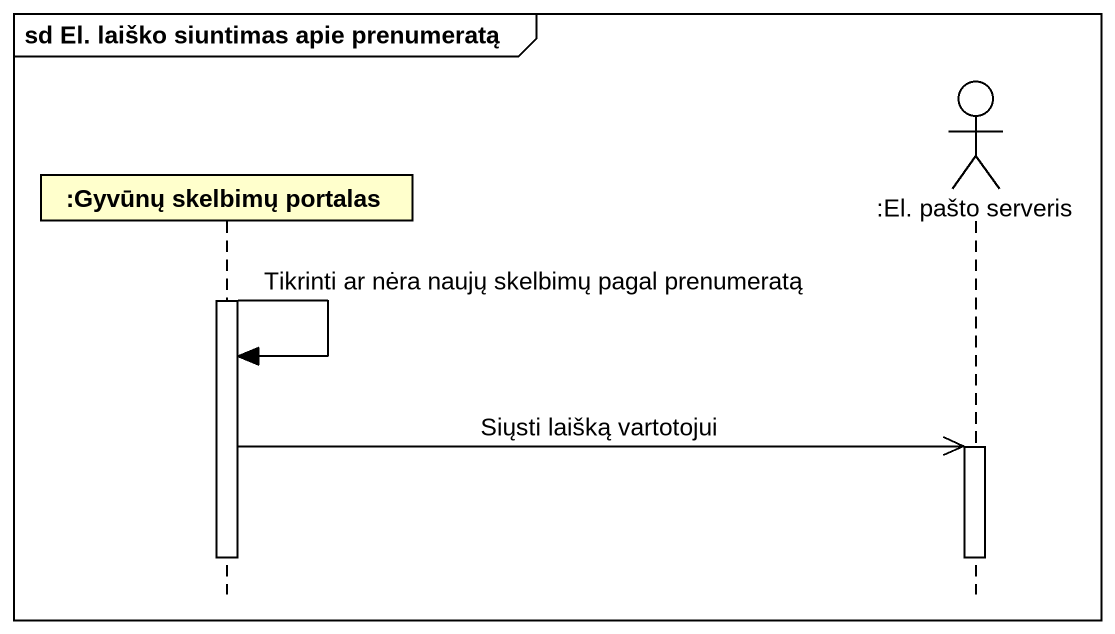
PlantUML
@startuml
mainframe sd El. laiško siuntimas apie prenumeratą
hide footbox
participant ":Gyvūnų skelbimų portalas" as Gyvūnų_skelbimų_portalas
actor ":El. pašto serveris" as El_pašto_serveris

activate Gyvūnų_skelbimų_portalas
Gyvūnų_skelbimų_portalas -> Gyvūnų_skelbimų_portalas : Tikrinti ar nėra naujų skelbimų pagal prenumeratą
Gyvūnų_skelbimų_portalas ->> El_pašto_serveris : Siųsti laišką vartotojui
activate El_pašto_serveris
deactivate Gyvūnų_skelbimų_portalas
deactivate El_pašto_serveris
@enduml
